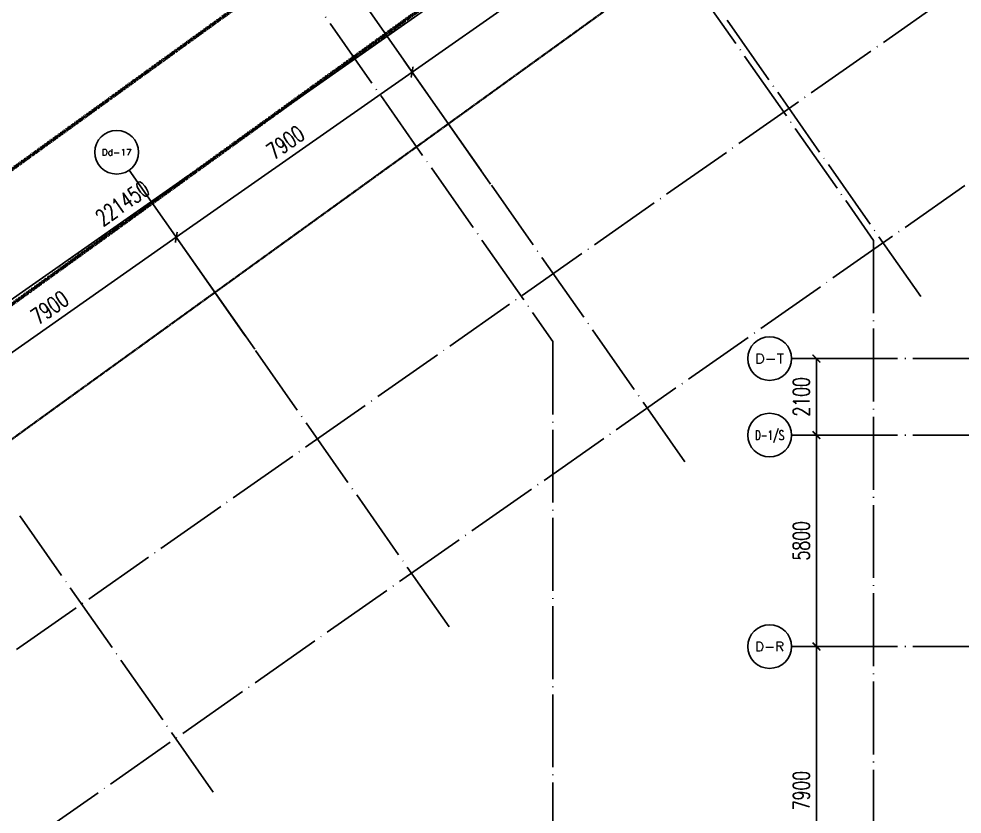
# Model space of a CAD drawing. Header units: millimetres. Extents: x 1089227 to 13101469, y 618865 to 10240562.
# Drawn here: x 1768632 to 1794515, y 4892465 to 4914280 of the extents above; entities that cross this region are included whole.
import ezdxf
from ezdxf.enums import TextEntityAlignment as Align

# ---------------------------------------------------------------- set-up
doc = ezdxf.new("R2010")
doc.units = ezdxf.units.MM
doc.header["$LTSCALE"] = 1000
doc.header["$PDMODE"] = 3
doc.header["$PDSIZE"] = 200
for name, pattern in [('A09-G-CTRL-用地红线+建筑退线_设计区$0$A02-G-MAIN-用地红线+退线_设计区$0$Redline1', [20, 10, -2, 2, -2, 2, -2]), ('A09-G-CTRL-用地红线+建筑退线_设计区$0$Controlline1', [12.8, 8, -1.6, 1.6, -1.6]), ('DOTE', [2.42, 2, -0.2, 0.02, -0.2])]:
    doc.linetypes.add(name, pattern=pattern)
doc.layers.get('0').update_dxf_attribs({"linetype": 'CONTINUOUS'})
doc.layers.get('Defpoints').update_dxf_attribs({"linetype": 'CONTINUOUS'})
doc.layers.add('A09-G-CTRL-用地红线+建筑退线_设计区$0$Z-REDL(用地红线)', color=10, linetype='CONTINUOUS', lineweight=60)
doc.layers.add('A09-G-CTRL-用地红线+建筑退线_设计区$0$Z-REDL-CTRL(建筑控制线)', color=40, linetype='CONTINUOUS', lineweight=35)
for name, color, linetype in [('AXIS', 3, 'CONTINUOUS'), ('AXIS_TEXT', 7, 'CONTINUOUS'), ('DOTE', 1, 'DOTE'), ('PUB_DIM', 3, 'CONTINUOUS')]:
    doc.layers.add(name, color=color, linetype=linetype)
doc.styles.add('_TCH_AXIS', font='COMPLEX', dxfattribs={"bigfont": 'AllInOneBig.shx'})
doc.styles.add('_TCH_DIM_T3', font='SIMPLEX', dxfattribs={"width": 0.705882, "bigfont": 'AllInOneBig.shx'})
doc.styles.add('COMPLEX', font='COMPLEX', dxfattribs={"bigfont": 'AllInOneBig.shx'})
doc.dimstyles.new('_TCH_ARCH&&150', dxfattribs={"dimtxt": 446.25, "dimasz": 150, "dimexe": 375, "dimexo": 450, "dimgap": 189.375, "dimtad": 1, "dimdec": 0, "dimzin": 0, "dimdsep": 46, "dimtxsty": '_TCH_DIM_T3', "dimblk": 'ARCHTICK', "dimcen": 0.09, "dimclrt": 7, "dimazin": 2, "dimtfac": 1, "dimtdec": 0, "dimtix": 1, "dimtmove": 2, "dimatfit": 3, "dimfxl": 0, "dimtolj": 1, "dimtzin": 0, "dimarcsym": 0})
doc.dimstyles.new('_TCH_ARCH&&200', dxfattribs={"dimtxt": 595, "dimasz": 200, "dimexe": 500, "dimexo": 600, "dimgap": 252.5, "dimtad": 1, "dimdec": 0, "dimzin": 0, "dimdsep": 46, "dimtxsty": '_TCH_DIM_T3', "dimblk": 'ARCHTICK', "dimcen": 0.09, "dimclrt": 7, "dimazin": 2, "dimtfac": 1, "dimtdec": 0, "dimtix": 1, "dimtmove": 2, "dimatfit": 3, "dimfxl": 0, "dimtolj": 1, "dimtzin": 0, "dimarcsym": 0})

# ---------------------------------------------------------------- blocks, each defined once
blk = doc.blocks.new('0323最综用地红线')
at = {"layer": 'A09-G-CTRL-用地红线+建筑退线_设计区$0$Z-REDL(用地红线)', "color": 1, "linetype": 'A09-G-CTRL-用地红线+建筑退线_设计区$0$A02-G-MAIN-用地红线+退线_设计区$0$Redline1', "ltscale": 0.0005}
for points in [[(8157094, 3591770), (8196348, 3620115), (8200699, 3623266), (8228263, 3643169), (8257315, 3660856), (8291051, 3684311), (8296809, 3692687), (8297698, 3693321), (8324721, 3682492), (8331672, 3691189), (8337779, 3699189), (8344073, 3694590)], [(8159695, 3589947), (8198106, 3617684), (8202457, 3620835), (8229924, 3640668), (8258953, 3658341), (8293213, 3682161), (8298455, 3689786), (8325674, 3678878), (8334036, 3689342), (8338381, 3695033), (8343653, 3691181)]]:
    blk.add_lwpolyline(points, dxfattribs=at)
at = {"layer": 'A09-G-CTRL-用地红线+建筑退线_设计区$0$Z-REDL-CTRL(建筑控制线)', "linetype": 'A09-G-CTRL-用地红线+建筑退线_设计区$0$Controlline1', "ltscale": 0.0005, "flags": 128}
blk.add_lwpolyline([(8299567, 3686108), (8326626, 3675265), (8336400, 3687495), (8338983, 3690878), (8341712, 3688883), (8341724, 3688834), (8348492, 3681996), (8336495, 3657264), (8335815, 3655857), (8334921, 3653765), (8334408, 3652495), (8333554, 3650188), (8332762, 3647815), (8332296, 3646270), (8331866, 3644682), (8331460, 3643007), (8331063, 3641145), (8330737, 3639422), (8330293, 3636480), (8330017, 3634043), (8329761, 3630317), (8329732, 3627942), (8329763, 3625708), (8329928, 3622644), (8330113, 3620704), (8330325, 3618642), (8330653, 3615645), (8331572, 3606971), (8333151, 3600656), (8334420, 3595620), (8335099, 3592902), (8332162, 3588340), (8329462, 3587873), (8325135, 3587049), (8322510, 3586515), (8319525, 3585891), (8317926, 3585544), (8316578, 3585249), (8315535, 3585011), (8313300, 3584499), (8310791, 3583894), (8309251, 3583537), (8305740, 3582637), (8303918, 3582156), (8302104, 3581668), (8299703, 3581012), (8297227, 3580315), (8295056, 3579682), (8292998, 3579074), (8290643, 3578358), (8288572, 3577710), (8287591, 3577398), (8286161, 3576940), (8284503, 3576401), (8282624, 3575767), (8281086, 3575247), (8278146, 3574222), (8273894, 3572680), (8272471, 3572149), (8271089, 3571640), (8267888, 3570407), (8264331, 3569000), (8260702, 3567515), (8258549, 3566609), (8254947, 3565066), (8252185, 3563832), (8250834, 3563232), (8249176, 3562470), (8247994, 3561930), (8245505, 3560754), (8242980, 3559544), (8239801, 3558013), (8237959, 3557076), (8235838, 3555996), (8233384, 3554698), (8228450, 3552051), (8226178, 3550787), (8222141, 3548504), (8215629, 3544667), (8213710, 3543497), (8193657, 3531175), (8180322, 3522990), (8166408, 3514440), (8156991, 3508658), (8151138, 3505062), (8142685, 3507267), (8121171, 3545747), (8120724, 3546549), (8120233, 3547383), (8119272, 3548967), (8118108, 3550752), (8117067, 3552244), (8115806, 3553970), (8115672, 3554140), (8146431, 3575790), (8162146, 3587599), (8162295, 3588125), (8199863, 3615253), (8204215, 3618404), (8231584, 3638167), (8260590, 3655826), (8295376, 3680010)], close=True, dxfattribs=at)
blk = doc.blocks.new('_AXISO')
blk.add_circle((0, 0), 0.5)
at = {"layer": 'AXIS_TEXT', "style": 'COMPLEX', "width": 1.041667}
blk.add_attdef('A', text='', height=0.56, dxfattribs=at).set_placement((-0.25, -0.28), (0.25, -0.28), align=Align.FIT)
blk = doc.blocks.new('_ArchTick')
at = {"color": 0, "linetype": 'ByBlock', "const_width": 0.3}
blk.add_lwpolyline([(-0.71, -0.71), (0.71, 0.71)], dxfattribs=at)
blk = doc.blocks.new('*D470')
at = {"layer": 'AXIS', "color": 0, "lineweight": -2, "transparency": 16777216}
for p, q in [((-36450, 143503), (-39246, 147497)), ((-220421, 20154), (-39031, 147189)), ((-217839, 16468), (-220636, 20461))]:
    blk.add_line(p, q, dxfattribs=at)
at = {"layer": 'Defpoints', "color": 0, "transparency": 16777216}
for p in [(-39031, 147189), (-36192, 143135), (-217581, 16100)]:
    blk.add_point(p, dxfattribs=at)
at = {"layer": 'AXIS', "color": 0, "lineweight": -2, "transparency": 16777216, "xscale": 150, "yscale": 150, "zscale": 150}
for p, rotation in [((-39031, 147189), 35.00532206532372), ((-220421, 20154), 215.0053220653237)]:
    blk.add_blockref('_ArchTick', p, dxfattribs=dict(at, rotation=rotation))
at = {"layer": 'AXIS', "color": 7, "transparency": 16777216, "insert": (-129962, 84010), "char_height": 446.2, "attachment_point": 5, "rotation": 35.0053, "style": '_TCH_DIM_T3'}
blk.add_mtext('\\A1;221450', dxfattribs=at)
blk = doc.blocks.new('*D486')
at = {"layer": 'AXIS', "color": 0, "lineweight": -2, "transparency": 16777216}
for p, q in [((-126591, 80373), (-128700, 83383)), ((-134955, 78544), (-128485, 83076)), ((-133062, 75841), (-135171, 78851))]:
    blk.add_line(p, q, dxfattribs=at)
at = {"layer": 'Defpoints', "color": 0, "transparency": 16777216}
for p in [(-128485, 83076), (-126333, 80004), (-132804, 75473)]:
    blk.add_point(p, dxfattribs=at)
at = {"layer": 'AXIS', "color": 0, "lineweight": -2, "transparency": 16777216, "xscale": 150, "yscale": 150, "zscale": 150}
for p, rotation in [((-128485, 83076), 35.00532206532267), ((-134955, 78544), 215.0053220653227)]:
    blk.add_blockref('_ArchTick', p, dxfattribs=dict(at, rotation=rotation))
at = {"layer": 'AXIS', "color": 7, "transparency": 16777216, "insert": (-131957, 81148), "char_height": 446.2, "attachment_point": 5, "rotation": 35.0053, "style": '_TCH_DIM_T3'}
blk.add_mtext('\\A1;7900', dxfattribs=at)
blk = doc.blocks.new('*D487')
at = {"layer": 'AXIS', "color": 0, "lineweight": -2, "transparency": 16777216}
for p, q in [((-120121, 84905), (-122229, 87915)), ((-128485, 83076), (-122014, 87608)), ((-126591, 80373), (-128700, 83383))]:
    blk.add_line(p, q, dxfattribs=at)
at = {"layer": 'Defpoints', "color": 0, "transparency": 16777216}
for p in [(-122014, 87608), (-119862, 84536), (-126333, 80004)]:
    blk.add_point(p, dxfattribs=at)
at = {"layer": 'AXIS', "color": 0, "lineweight": -2, "transparency": 16777216, "xscale": 150, "yscale": 150, "zscale": 150}
for p, rotation in [((-122014, 87608), 35.00532206532267), ((-128485, 83076), 215.0053220653227)]:
    blk.add_blockref('_ArchTick', p, dxfattribs=dict(at, rotation=rotation))
at = {"layer": 'AXIS', "color": 7, "transparency": 16777216, "insert": (-125486, 85680), "char_height": 446.2, "attachment_point": 5, "rotation": 35.0053, "style": '_TCH_DIM_T3'}
blk.add_mtext('\\A1;7900', dxfattribs=at)
blk = doc.blocks.new('*D488')
at = {"layer": 'AXIS', "color": 0, "lineweight": -2, "transparency": 16777216}
for p, q in [((-113650, 89437), (-115758, 92447)), ((-122014, 87608), (-115543, 92140)), ((-120121, 84905), (-122229, 87915))]:
    blk.add_line(p, q, dxfattribs=at)
at = {"layer": 'Defpoints', "color": 0, "transparency": 16777216}
for p in [(-115543, 92140), (-113392, 89068), (-119862, 84536)]:
    blk.add_point(p, dxfattribs=at)
at = {"layer": 'AXIS', "color": 0, "lineweight": -2, "transparency": 16777216, "xscale": 150, "yscale": 150, "zscale": 150}
for p, rotation in [((-115543, 92140), 35.0053220653282), ((-122014, 87608), 215.0053220653282)]:
    blk.add_blockref('_ArchTick', p, dxfattribs=dict(at, rotation=rotation))
at = {"layer": 'AXIS', "color": 7, "transparency": 16777216, "insert": (-119015, 90212), "char_height": 446.2, "attachment_point": 5, "rotation": 35.0053, "style": '_TCH_DIM_T3'}
blk.add_mtext('\\A1;7900', dxfattribs=at)
blk = doc.blocks.new('*D505')
at = {"layer": 'Defpoints', "color": 0, "transparency": 16777216}
for p in [(-110920, 71850), (-110104, 71850), (-110104, 63950)]:
    blk.add_point(p, dxfattribs=at)
at = {"layer": 'PUB_DIM', "color": 0, "lineweight": -2, "transparency": 16777216}
for p, q in [((-110554, 71850), (-111295, 71850)), ((-110920, 63950), (-110920, 71850)), ((-110554, 63950), (-111295, 63950))]:
    blk.add_line(p, q, dxfattribs=at)
at = {"layer": 'PUB_DIM', "color": 0, "lineweight": -2, "transparency": 16777216, "xscale": 150, "yscale": 150, "zscale": 150}
for p, rotation in [((-110920, 71850), 90), ((-110920, 63950), 270)]:
    blk.add_blockref('_ArchTick', p, dxfattribs=dict(at, rotation=rotation))
at = {"layer": 'PUB_DIM', "color": 7, "transparency": 16777216, "insert": (-111333, 67900), "char_height": 446.2, "attachment_point": 5, "rotation": 90, "style": '_TCH_DIM_T3'}
blk.add_mtext('\\A1;7900', dxfattribs=at)
blk = doc.blocks.new('*D506')
at = {"layer": 'Defpoints', "color": 0, "transparency": 16777216}
for p in [(-110920, 77650), (-110104, 77650), (-110104, 71850)]:
    blk.add_point(p, dxfattribs=at)
at = {"layer": 'PUB_DIM', "color": 0, "lineweight": -2, "transparency": 16777216}
for p, q in [((-110554, 77650), (-111295, 77650)), ((-110920, 71850), (-110920, 77650)), ((-110554, 71850), (-111295, 71850))]:
    blk.add_line(p, q, dxfattribs=at)
at = {"layer": 'PUB_DIM', "color": 0, "lineweight": -2, "transparency": 16777216, "xscale": 150, "yscale": 150, "zscale": 150}
for p, rotation in [((-110920, 77650), 90), ((-110920, 71850), 270)]:
    blk.add_blockref('_ArchTick', p, dxfattribs=dict(at, rotation=rotation))
at = {"layer": 'PUB_DIM', "color": 7, "transparency": 16777216, "insert": (-111333, 74750), "char_height": 446.2, "attachment_point": 5, "rotation": 90, "style": '_TCH_DIM_T3'}
blk.add_mtext('\\A1;5800', dxfattribs=at)
blk = doc.blocks.new('*D507')
at = {"layer": 'Defpoints', "color": 0, "transparency": 16777216}
for p in [(-110920, 79750), (-110104, 79750), (-110104, 77650)]:
    blk.add_point(p, dxfattribs=at)
at = {"layer": 'PUB_DIM', "color": 0, "lineweight": -2, "transparency": 16777216}
for p, q in [((-110554, 79750), (-111295, 79750)), ((-110920, 77650), (-110920, 79750)), ((-110554, 77650), (-111295, 77650))]:
    blk.add_line(p, q, dxfattribs=at)
at = {"layer": 'PUB_DIM', "color": 0, "lineweight": -2, "transparency": 16777216, "xscale": 150, "yscale": 150, "zscale": 150}
for p, rotation in [((-110920, 79750), 90), ((-110920, 77650), 270)]:
    blk.add_blockref('_ArchTick', p, dxfattribs=dict(at, rotation=rotation))
at = {"layer": 'PUB_DIM', "color": 7, "transparency": 16777216, "insert": (-111333, 78700), "char_height": 446.2, "attachment_point": 5, "rotation": 90, "style": '_TCH_DIM_T3'}
blk.add_mtext('\\A1;2100', dxfattribs=at)
blk = doc.blocks.new('*D385')
at = {"layer": 'AXIS', "color": 0, "lineweight": -2, "transparency": 16777216}
for p, q in [((-127382, 93400), (-128128, 94464)), ((-141061, 84796), (-127841, 94055)), ((-140603, 84141), (-141348, 85206))]:
    blk.add_line(p, q, dxfattribs=at)
at = {"layer": 'Defpoints', "color": 0, "transparency": 16777216}
for p in [(-127841, 94055), (-127038, 92909), (-140258, 83650)]:
    blk.add_point(p, dxfattribs=at)
at = {"layer": 'AXIS', "color": 0, "lineweight": -2, "transparency": 16777216, "xscale": 200, "yscale": 200, "zscale": 200}
for p, rotation in [((-127841, 94055), 35.00532206532496), ((-141061, 84796), 215.0053220653249)]:
    blk.add_blockref('_ArchTick', p, dxfattribs=dict(at, rotation=rotation))
at = {"layer": 'AXIS', "color": 7, "transparency": 16777216, "insert": (-134767, 89876), "char_height": 595, "attachment_point": 5, "rotation": 35.0053, "style": '_TCH_DIM_T3'}
blk.add_mtext('\\A1;16140', dxfattribs=at)
blk = doc.blocks.new('裙房轴网260428')
at = {"layer": 'AXIS'}
for p, q in [((-119862.4, 84536.3), (-123304.4, 89450.9)), ((-126333.3, 80004.4), (-129775.2, 84919)), ((-110104.2, 79750), (-111604.2, 79750)), ((-110104.2, 77650), (-111604.2, 77650)), ((-110104.2, 71850), (-111604.2, 71850))]:
    blk.add_line(p, q, dxfattribs=at)
at = {"layer": 'DOTE', "color": 16}
blk.add_line((-224051, 7905.7), (-46757, 132072.8), dxfattribs=at)
at = {"layer": 'DOTE', "color": 16, "linetype": 'DOTE'}
for p, q in [((-221469.5, 4219.8), (-44175.6, 128386.9)), ((-119830.1, 97956.8), (-109350, 82992.6)), ((-127038.1, 92908.6), (-118150, 80217.5)), ((-108056.6, 81450.5), (-113391.6, 89068.2)), ((-114527.5, 76918.7), (-119862.4, 84536.3)), ((-109350, 82992.6), (-109350, -1000)), ((-120998.4, 72386.8), (-126333.3, 80004.4)), ((-118150, 80217.5), (-118150, -1000)), ((-110690, 79750), (-96629.3, 79750)), ((-110690, 77650), (-101870.1, 77650)), ((-127469.2, 67855), (-132804.2, 75472.6)), ((-110690, 71850), (-95801.2, 71850))]:
    blk.add_line(p, q, dxfattribs=at)
at = {"layer": 'AXIS'}
ref = blk.add_blockref('_AXISO', (-130119.4, 85410.5), dxfattribs=dict(at, xscale=1200, yscale=1200, zscale=1200))
ref.add_attrib('A', 'Dd-17', dxfattribs={"layer": 'AXIS_TEXT', "height": 176, "style": '_TCH_AXIS'}).set_placement((-130530.1, 85322.5), (-129708.8, 85322.5), align=Align.FIT)
ref = blk.add_blockref('_AXISO', (-112204.2, 79750), dxfattribs=dict(at, xscale=1200, yscale=1200, zscale=1200))
ref.add_attrib('A', 'D-T', dxfattribs={"layer": 'AXIS_TEXT', "height": 265.63, "style": '_TCH_AXIS'}).set_placement((-112602.6, 79617.2), (-111805.7, 79617.2), align=Align.FIT)
ref = blk.add_blockref('_AXISO', (-112204.2, 77650), dxfattribs=dict(at, xscale=1200, yscale=1200, zscale=1200))
ref.add_attrib('A', 'D-1/S', dxfattribs={"layer": 'AXIS_TEXT', "height": 258.35, "style": '_TCH_AXIS', "width": 0.65625}).set_placement((-112603.8, 77520.8), (-111804.5, 77520.8), align=Align.FIT)
ref = blk.add_blockref('_AXISO', (-112204.2, 71850), dxfattribs=dict(at, xscale=1200, yscale=1200, zscale=1200))
ref.add_attrib('A', 'D-R', dxfattribs={"layer": 'AXIS_TEXT', "height": 254.69, "style": '_TCH_AXIS'}).set_placement((-112604.4, 71722.7), (-111803.9, 71722.7), align=Align.FIT)
for p1, p2, distance, dimstyle, picture, middle in [((-217580.9, 16099.6), (-36191.5, 143134.9), 4950, '_TCH_ARCH&&150', '*D470', (-129962.4, 84009.6)), ((-140258.4, 83649.9), (-127038.1, 92908.6), 1399.4, '_TCH_ARCH&&200', '*D385', (-134766.6, 89876)), ((-119862.4, 84536.3), (-113391.6, 89068.2), 3750, '_TCH_ARCH&&150', '*D488', (-119014.8, 90211.7)), ((-126333.3, 80004.4), (-119862.4, 84536.3), 3750, '_TCH_ARCH&&150', '*D487', (-125485.7, 85679.9)), ((-132804.2, 75472.6), (-126333.3, 80004.4), 3750, '_TCH_ARCH&&150', '*D486', (-131956.6, 81148))]:
    dim = blk.add_aligned_dim(p1=p1, p2=p2, distance=distance, dimstyle=dimstyle, dxfattribs=at)
    dim.commit()
    dim.dimension.update_dxf_attribs({"geometry": picture, "text_midpoint": middle})
at = {"layer": 'PUB_DIM'}
for p1, p2, picture, middle in [((-110104.2, 77650), (-110104.2, 79750), '*D507', (-111332.7, 78700)), ((-110104.2, 71850), (-110104.2, 77650), '*D506', (-111332.7, 74750)), ((-110104.2, 63950), (-110104.2, 71850), '*D505', (-111332.7, 67900))]:
    dim = blk.add_aligned_dim(p1=p1, p2=p2, distance=816, dimstyle='_TCH_ARCH&&150', dxfattribs=at)
    dim.commit()
    dim.dimension.update_dxf_attribs({"geometry": picture, "text_midpoint": middle})
blk = doc.blocks.new('04地块地下轴网260428')
blk.add_blockref('裙房轴网260428', (0, 0))

msp = doc.modelspace()

# ---------------------------------------------------------------- block references
for name, p in [('0323最综用地红线', (-6434145.536, 1285525.343)), ('04地块地下轴网260428', (1901435.755, 4825211.796))]:
    msp.add_blockref(name, p)

doc.saveas('drawing.dxf')
